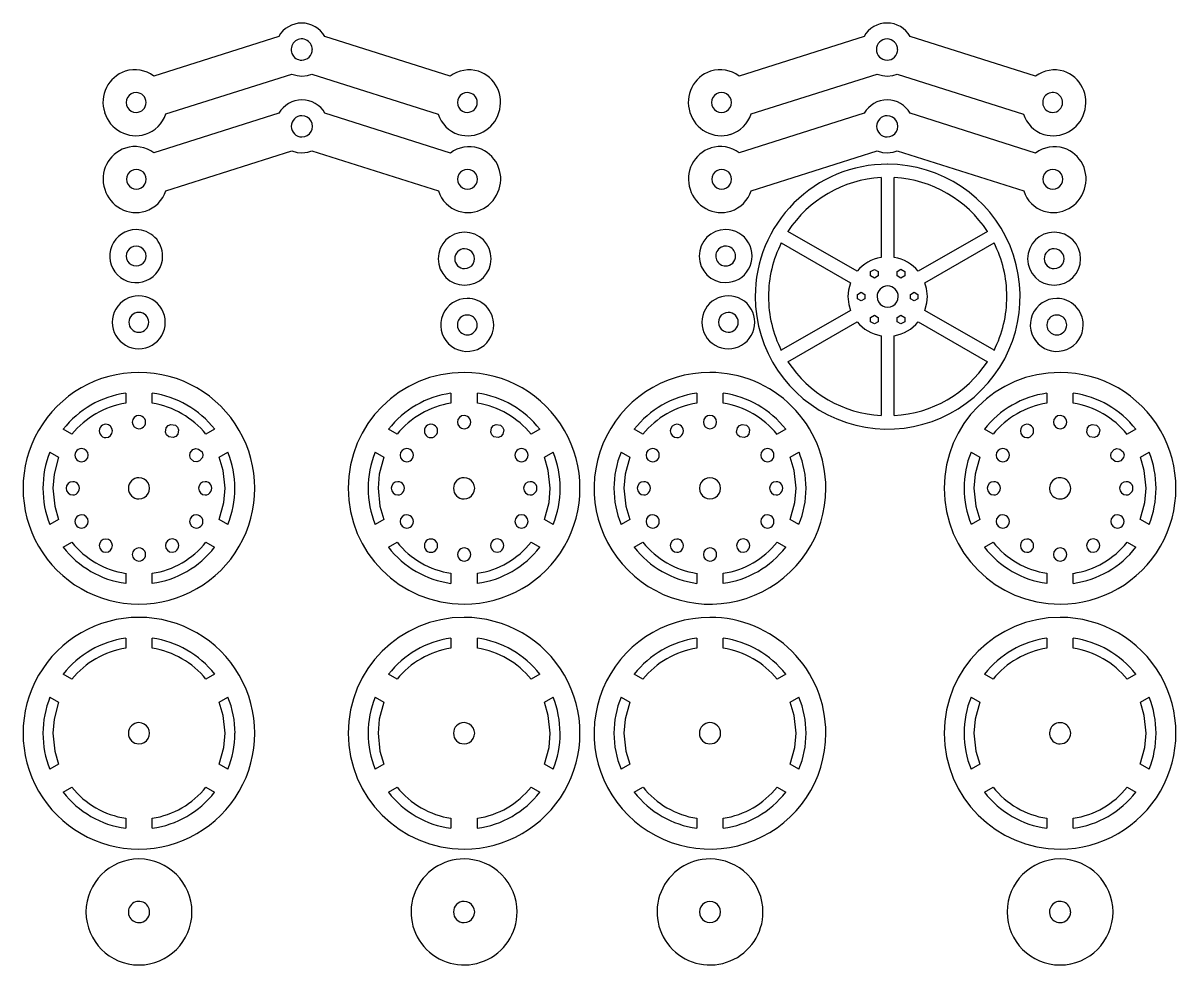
# Model space of a CAD drawing. Header units: millimetres. Extents: x -2305 to 1184, y -190 to 1638.
# Drawn here: x -1176.6 to -915.5, y 27.9 to 241.2 of the extents above; entities that cross this region are included whole.
import ezdxf

# ---------------------------------------------------------------- set-up
doc = ezdxf.new("R2010")
doc.units = ezdxf.units.MM

msp = doc.modelspace()

# ---------------------------------------------------------------- linework, layer by layer
at = {"color": 7, "linetype": 'Continuous'}
for p, q in [((-1118.7, 238.19), (-1146.99, 229.22)), ((-1079.88, 229.18), (-1108.28, 238.19)), ((-986.17, 238.19), (-1014.45, 229.22)), ((-947.34, 229.18), (-975.74, 238.19)), ((-1144.27, 220.64), (-1115.76, 229.68)), ((-1111.21, 229.68), (-1082.59, 220.6)), ((-1011.74, 220.64), (-983.23, 229.68)), ((-978.68, 229.68), (-950.06, 220.6)), ((-1118.67, 220.79), (-1146.95, 211.82)), ((-1079.84, 211.79), (-1108.24, 220.79)), ((-986.13, 220.79), (-1014.41, 211.82)), ((-947.31, 211.79), (-975.7, 220.79)), ((-1144.24, 203.24), (-1115.73, 212.28)), ((-1111.18, 212.28), (-1082.56, 203.21)), ((-1011.7, 203.24), (-983.19, 212.28)), ((-978.64, 212.28), (-950.02, 203.21)), ((-982.32, 206.22), (-982.32, 188.13)), ((-979.32, 188.13), (-979.32, 206.21)), ((-987.75, 185), (-1003.4, 194.03)), ((-958.25, 194.03), (-973.89, 185)), ((-1004.9, 191.44), (-989.25, 182.4)), ((-972.4, 182.4), (-956.74, 191.44)), ((-984.67, 184.95), (-983.82, 185.44)), ((-983.82, 185.44), (-982.97, 184.95)), ((-978.67, 184.95), (-977.82, 185.45)), ((-977.82, 185.45), (-976.97, 184.95)), ((-984.67, 183.97), (-984.67, 184.95)), ((-983.82, 183.48), (-984.67, 183.97)), ((-982.97, 183.97), (-983.82, 183.48)), ((-982.97, 184.95), (-982.97, 183.97)), ((-978.67, 183.97), (-978.67, 184.95)), ((-977.82, 183.48), (-978.67, 183.97)), ((-976.97, 183.97), (-977.82, 183.48)), ((-976.97, 184.95), (-976.97, 183.97)), ((-987.67, 179.76), (-986.82, 180.25)), ((-986.82, 180.25), (-985.97, 179.76)), ((-975.67, 179.76), (-974.82, 180.25)), ((-974.82, 180.25), (-973.97, 179.76)), ((-987.67, 178.78), (-987.67, 179.76)), ((-986.82, 178.29), (-987.67, 178.78)), ((-985.97, 178.78), (-986.82, 178.29)), ((-985.97, 179.76), (-985.97, 178.78)), ((-975.67, 178.78), (-975.67, 179.76)), ((-974.82, 178.29), (-975.67, 178.78)), ((-973.97, 178.78), (-974.82, 178.29)), ((-973.97, 179.76), (-973.97, 178.78)), ((-989.25, 176.13), (-1004.9, 167.1)), ((-984.67, 174.57), (-983.82, 175.06)), ((-983.82, 175.06), (-982.97, 174.57)), ((-978.67, 174.56), (-977.82, 175.06)), ((-977.82, 175.06), (-976.97, 174.56)), ((-956.74, 167.1), (-972.4, 176.13)), ((-1003.4, 164.5), (-987.75, 173.53)), ((-984.67, 173.59), (-984.67, 174.57)), ((-983.82, 173.09), (-984.67, 173.59)), ((-982.97, 173.59), (-983.82, 173.09)), ((-982.97, 174.57), (-982.97, 173.59)), ((-978.67, 173.58), (-978.67, 174.56)), ((-977.82, 173.09), (-978.67, 173.58)), ((-976.97, 173.58), (-977.82, 173.09)), ((-976.97, 174.56), (-976.97, 173.58)), ((-973.89, 173.54), (-958.25, 164.51)), ((-982.32, 170.4), (-982.32, 152.32)), ((-979.32, 152.32), (-979.32, 170.41)), ((-1153.35, 157.38), (-1153.35, 155.11)), ((-1147.35, 155.11), (-1147.35, 157.38)), ((-1079.73, 157.38), (-1079.73, 155.11)), ((-1073.73, 155.11), (-1073.73, 157.38)), ((-1073.73, 157.38), (-1073.73, 157.38)), ((-1024.04, 157.38), (-1024.04, 155.11)), ((-1018.05, 155.11), (-1018.05, 157.38)), ((-944.78, 157.38), (-944.78, 155.11)), ((-938.78, 155.11), (-938.78, 157.38)), ((-1165.53, 148.08), (-1167.5, 149.21)), ((-1133.21, 149.21), (-1135.17, 148.08)), ((-1091.91, 148.08), (-1093.87, 149.21)), ((-1059.59, 149.21), (-1061.55, 148.08)), ((-1036.22, 148.08), (-1038.19, 149.21)), ((-1003.9, 149.21), (-1005.87, 148.08)), ((-956.96, 148.08), (-958.93, 149.21)), ((-924.64, 149.21), (-926.61, 148.08)), ((-1170.5, 144.02), (-1168.53, 142.88)), ((-1132.17, 142.88), (-1130.2, 144.02)), ((-1096.88, 144.02), (-1094.91, 142.88)), ((-1058.55, 142.88), (-1056.58, 144.02)), ((-1041.2, 144.02), (-1039.23, 142.88)), ((-1002.87, 142.88), (-1000.9, 144.02)), ((-961.93, 144.02), (-959.96, 142.88)), ((-923.6, 142.88), (-921.63, 144.02)), ((-1168.53, 128.82), (-1170.5, 127.68)), ((-1130.2, 127.68), (-1132.17, 128.82)), ((-1094.91, 128.82), (-1096.88, 127.68)), ((-1056.58, 127.68), (-1058.55, 128.82)), ((-1039.23, 128.82), (-1041.2, 127.68)), ((-1000.9, 127.68), (-1002.87, 128.82)), ((-959.96, 128.82), (-961.94, 127.68)), ((-921.63, 127.68), (-923.6, 128.82)), ((-1167.5, 122.49), (-1165.53, 123.62)), ((-1135.17, 123.63), (-1133.21, 122.49)), ((-1093.87, 122.49), (-1091.9, 123.62)), ((-1061.55, 123.63), (-1059.59, 122.49)), ((-1038.19, 122.49), (-1036.22, 123.62)), ((-1005.87, 123.63), (-1003.9, 122.49)), ((-958.93, 122.49), (-956.96, 123.62)), ((-926.61, 123.63), (-924.64, 122.49)), ((-1153.35, 116.59), (-1153.35, 114.32)), ((-1147.35, 114.32), (-1147.35, 116.59)), ((-1079.73, 116.59), (-1079.73, 114.32)), ((-1073.73, 114.32), (-1073.73, 116.59)), ((-1024.04, 116.59), (-1024.04, 114.32)), ((-1018.05, 114.32), (-1018.05, 116.59)), ((-944.78, 116.59), (-944.78, 114.32)), ((-938.78, 114.32), (-938.78, 116.59)), ((-1079.73, 114.32), (-1079.73, 114.32)), ((-1079.73, 114.32), (-1079.73, 114.32)), ((-1153.35, 101.9), (-1153.35, 99.64)), ((-1147.35, 99.64), (-1147.35, 101.9)), ((-1079.73, 101.9), (-1079.73, 99.64)), ((-1073.73, 99.64), (-1073.73, 101.9)), ((-1073.73, 101.9), (-1073.73, 101.9)), ((-1024.04, 101.9), (-1024.04, 99.64)), ((-1018.05, 99.64), (-1018.05, 101.9)), ((-944.78, 101.9), (-944.78, 99.64)), ((-938.78, 99.64), (-938.78, 101.9)), ((-1165.53, 92.6), (-1167.5, 93.73)), ((-1133.21, 93.73), (-1135.17, 92.6)), ((-1091.91, 92.6), (-1093.87, 93.73)), ((-1059.59, 93.73), (-1061.55, 92.6)), ((-1036.22, 92.6), (-1038.19, 93.73)), ((-1003.9, 93.73), (-1005.87, 92.6)), ((-956.96, 92.6), (-958.93, 93.73)), ((-924.64, 93.73), (-926.61, 92.6)), ((-1170.5, 88.54), (-1168.53, 87.41)), ((-1132.17, 87.41), (-1130.2, 88.54)), ((-1096.88, 88.54), (-1094.91, 87.41)), ((-1058.55, 87.41), (-1056.58, 88.54)), ((-1041.2, 88.54), (-1039.23, 87.41)), ((-1002.87, 87.41), (-1000.9, 88.54)), ((-961.93, 88.54), (-959.96, 87.41)), ((-923.6, 87.41), (-921.63, 88.54)), ((-1168.53, 73.34), (-1170.5, 72.2)), ((-1130.2, 72.2), (-1132.17, 73.34)), ((-1094.91, 73.34), (-1096.88, 72.2)), ((-1056.58, 72.2), (-1058.55, 73.34)), ((-1039.23, 73.34), (-1041.2, 72.2)), ((-1000.9, 72.2), (-1002.87, 73.34)), ((-959.96, 73.34), (-961.94, 72.2)), ((-921.63, 72.2), (-923.6, 73.34)), ((-1167.5, 67.01), (-1165.53, 68.15)), ((-1135.17, 68.15), (-1133.21, 67.01)), ((-1093.87, 67.01), (-1091.9, 68.15)), ((-1061.55, 68.15), (-1059.59, 67.01)), ((-1038.19, 67.01), (-1036.22, 68.15)), ((-1005.87, 68.15), (-1003.9, 67.01)), ((-958.93, 67.01), (-956.96, 68.15)), ((-926.61, 68.15), (-924.64, 67.01)), ((-1153.35, 61.11), (-1153.35, 58.84)), ((-1147.35, 58.84), (-1147.35, 61.11)), ((-1079.73, 61.11), (-1079.73, 58.84)), ((-1073.73, 58.84), (-1073.73, 61.11)), ((-1024.04, 61.11), (-1024.04, 58.84)), ((-1018.05, 58.84), (-1018.05, 61.11)), ((-944.78, 61.11), (-944.78, 58.84)), ((-938.78, 58.84), (-938.78, 61.11)), ((-1079.73, 58.84), (-1079.73, 58.84))]:
    msp.add_line(p, q, dxfattribs=at)
at = {"color": 7, "linetype": 'Continuous', "flags": 128}
for points in [[(-1115.76, 229.68), (-1114.53, 229.32), (-1113.49, 229.23)], [(-1113.49, 229.23), (-1112.18, 229.37), (-1111.21, 229.68)], [(-983.23, 229.68), (-982, 229.32), (-980.96, 229.23)], [(-980.96, 229.23), (-979.64, 229.37), (-978.68, 229.68)], [(-1115.73, 212.28), (-1114.49, 211.93), (-1113.45, 211.83)], [(-1113.46, 211.83), (-1112.14, 211.98), (-1111.18, 212.28)], [(-983.19, 212.28), (-981.96, 211.93), (-980.92, 211.83)], [(-980.92, 211.83), (-979.6, 211.98), (-978.64, 212.28)], [(-989.25, 182.4), (-989.7, 180.69), (-989.82, 179.27)], [(-971.83, 179.27), (-972.01, 181.07), (-972.4, 182.4)], [(-989.82, 179.27), (-989.63, 177.47), (-989.25, 176.13)], [(-972.4, 176.13), (-971.94, 177.84), (-971.83, 179.27)], [(-1143.6, 147.54), (-1144.09, 147.99), (-1144.33, 148.58), (-1144.15, 149.58)], [(-1144.15, 149.58), (-1143.7, 150.07), (-1143.11, 150.31), (-1142.1, 150.13)], [(-1142.11, 150.13), (-1141.62, 149.68), (-1141.38, 149.09), (-1141.56, 148.09)], [(-1069.98, 147.54), (-1070.47, 147.99), (-1070.71, 148.58), (-1070.53, 149.58)], [(-1070.53, 149.58), (-1070.08, 150.07), (-1069.49, 150.31), (-1068.48, 150.13)], [(-1068.48, 150.13), (-1068, 149.68), (-1067.75, 149.09), (-1067.93, 148.09)], [(-1014.3, 147.54), (-1014.79, 147.99), (-1015.03, 148.58), (-1014.85, 149.58)], [(-1014.85, 149.58), (-1014.4, 150.07), (-1013.8, 150.31), (-1012.8, 150.13)], [(-1012.8, 150.13), (-1012.31, 149.68), (-1012.07, 149.09), (-1012.25, 148.09)], [(-935.04, 147.54), (-935.52, 147.99), (-935.76, 148.58), (-935.58, 149.58)], [(-935.58, 149.58), (-935.13, 150.07), (-934.54, 150.31), (-933.54, 150.13)], [(-933.54, 150.13), (-933.05, 149.68), (-932.81, 149.09), (-932.99, 148.09)], [(-1141.56, 148.09), (-1142.01, 147.6), (-1142.6, 147.36), (-1143.6, 147.54)], [(-1067.93, 148.09), (-1068.39, 147.6), (-1068.98, 147.36), (-1069.98, 147.54)], [(-1012.25, 148.09), (-1012.7, 147.6), (-1013.3, 147.36), (-1014.3, 147.54)], [(-932.99, 148.09), (-933.44, 147.6), (-934.03, 147.36), (-935.04, 147.54)], [(-1138.66, 142.6), (-1138.86, 143.23), (-1138.77, 143.87), (-1138.12, 144.65)], [(-1138.12, 144.65), (-1137.48, 144.84), (-1136.85, 144.75), (-1136.07, 144.1)], [(-1136.07, 144.1), (-1135.87, 143.46), (-1135.96, 142.83), (-1136.62, 142.05)], [(-930.1, 142.6), (-930.29, 143.23), (-930.2, 143.87), (-929.55, 144.65)], [(-929.55, 144.65), (-928.91, 144.84), (-928.28, 144.75), (-927.5, 144.1)], [(-927.5, 144.1), (-927.3, 143.46), (-927.39, 142.83), (-928.05, 142.05)], [(-1168.53, 142.88), (-1169.58, 139.06), (-1169.84, 135.85)], [(-1136.62, 142.05), (-1137.25, 141.86), (-1137.89, 141.94), (-1138.66, 142.6)], [(-1130.86, 135.85), (-1131.28, 139.9), (-1132.17, 142.88)], [(-1094.91, 142.88), (-1095.96, 139.06), (-1096.22, 135.85)], [(-1057.24, 135.85), (-1057.66, 139.9), (-1058.55, 142.88)], [(-1039.23, 142.88), (-1040.27, 139.06), (-1040.54, 135.85)], [(-1001.56, 135.85), (-1001.98, 139.9), (-1002.87, 142.88)], [(-959.96, 142.88), (-961.01, 139.06), (-961.28, 135.85)], [(-928.05, 142.05), (-928.68, 141.86), (-929.32, 141.94), (-930.1, 142.6)], [(-922.29, 135.85), (-922.72, 139.9), (-923.6, 142.88)], [(-1169.84, 135.85), (-1169.42, 131.8), (-1168.53, 128.82)], [(-1132.17, 128.82), (-1131.12, 132.65), (-1130.86, 135.85)], [(-1096.22, 135.85), (-1095.8, 131.8), (-1094.91, 128.82)], [(-1058.55, 128.82), (-1057.5, 132.65), (-1057.24, 135.85)], [(-1040.54, 135.85), (-1040.11, 131.8), (-1039.23, 128.82)], [(-1002.87, 128.82), (-1001.82, 132.65), (-1001.56, 135.85)], [(-961.28, 135.85), (-960.85, 131.8), (-959.96, 128.82)], [(-923.61, 128.82), (-922.56, 132.65), (-922.29, 135.85)], [(-1168.53, 87.41), (-1169.58, 83.58), (-1169.84, 80.37)], [(-1130.86, 80.37), (-1131.28, 84.42), (-1132.17, 87.41)], [(-1094.91, 87.41), (-1095.96, 83.58), (-1096.22, 80.37)], [(-1057.24, 80.37), (-1057.66, 84.42), (-1058.55, 87.41)], [(-1039.23, 87.41), (-1040.27, 83.58), (-1040.54, 80.37)], [(-1001.56, 80.37), (-1001.98, 84.42), (-1002.87, 87.41)], [(-959.96, 87.41), (-961.01, 83.58), (-961.28, 80.37)], [(-922.29, 80.37), (-922.72, 84.42), (-923.6, 87.41)], [(-1169.84, 80.37), (-1169.42, 76.32), (-1168.53, 73.34)], [(-1132.17, 73.34), (-1131.12, 77.17), (-1130.86, 80.37)], [(-1096.22, 80.37), (-1095.8, 76.32), (-1094.91, 73.34)], [(-1058.55, 73.34), (-1057.5, 77.17), (-1057.24, 80.37)], [(-1040.54, 80.37), (-1040.11, 76.32), (-1039.23, 73.34)], [(-1002.87, 73.34), (-1001.82, 77.17), (-1001.56, 80.37)], [(-961.28, 80.37), (-960.85, 76.32), (-959.96, 73.34)], [(-923.61, 73.34), (-922.56, 77.17), (-922.29, 80.37)]]:
    msp.add_lwpolyline(points, dxfattribs=at)
at = {"color": 7, "linetype": 'Continuous'}
for centre, radius, start, end in [((-1113.49, 235.23), 5.99, 89.9982, 150.4862), ((-1113.49, 235.24), 5.98, 29.4725, 90.0306), ((-980.96, 235.24), 5.99, 89.9965, 150.4993), ((-980.95, 235.24), 5.99, 29.484, 90.0313), ((-1113.49, 235.23), 2.4, 0.0318, 270.0537), ((-980.96, 235.23), 2.4, 0.0201, 269.9982), ((-1113.49, 235.22), 2.39, 269.9179, 0.1743), ((-980.95, 235.22), 2.4, 269.9321, 0.0973), ((-1151.1, 223.3), 7.39, 108.4133, 198.4102), ((-1151.29, 223.45), 7.2, 53.2822, 107.3939), ((-1075.59, 223.48), 7.14, 72.784, 126.9521), ((-1075.82, 223.33), 7.35, 341.2487, 71.4277), ((-1018.57, 223.3), 7.4, 108.4203, 198.3654), ((-1018.75, 223.46), 7.19, 53.2625, 107.4031), ((-943.05, 223.48), 7.13, 72.7761, 126.9594), ((-943.28, 223.33), 7.35, 341.2356, 71.424), ((-1150.98, 223.23), 2.25, 89.9878, 270.008), ((-1150.98, 223.23), 2.25, 270.0092, 89.9949), ((-1076, 223.23), 2.25, 89.9878, 270.0114), ((-1076, 223.23), 2.25, 270.0059, 89.9949), ((-1018.44, 223.23), 2.25, 89.9911, 269.9978), ((-1018.44, 223.23), 2.25, 270.0026, 90.0085), ((-943.47, 223.23), 2.25, 359.9903, 270.003), ((-1113.45, 217.84), 5.99, 90.0029, 150.5109), ((-1113.45, 217.85), 5.99, 29.4742, 90.0229), ((-980.92, 217.84), 5.99, 90.0053, 150.4979), ((-980.92, 217.85), 5.98, 29.4708, 90.0181), ((-943.47, 223.23), 2.25, 269.9998, 0.0031), ((-1151.05, 223.09), 7.38, 196.6987, 286.8595), ((-1151.11, 222.88), 7.2, 287.8368, 341.8836), ((-1113.45, 217.83), 2.4, 90.0012, 269.9884), ((-1113.45, 217.83), 2.4, 269.9935, 90.0168), ((-1075.83, 222.77), 7.11, 197.741, 252.1514), ((-1075.91, 223.06), 7.36, 253.4962, 343.4738), ((-1018.52, 223.09), 7.38, 196.7001, 286.8579), ((-1018.58, 222.88), 7.21, 287.8407, 341.8739), ((-980.92, 217.83), 2.4, 90.0012, 269.9933), ((-980.92, 217.83), 2.4, 269.9853, 90.0202), ((-943.29, 222.77), 7.11, 197.7436, 252.1502), ((-943.38, 223.06), 7.36, 253.4858, 343.4835), ((-1151.07, 205.9), 7.4, 108.4172, 198.3672), ((-1151.25, 206.06), 7.19, 53.2556, 107.4096), ((-1075.55, 206.09), 7.13, 72.7513, 126.9846), ((-1075.78, 205.94), 7.35, 341.2367, 71.4242), ((-1018.53, 205.91), 7.39, 108.405, 198.4132), ((-1018.72, 206.06), 7.2, 53.2791, 107.3978), ((-943.02, 206.09), 7.13, 72.7593, 126.976), ((-943.24, 205.94), 7.35, 341.2524, 71.4293), ((-980.84, 179.29), 29.97, 89.959, 180.0421), ((-980.82, 179.26), 29.99, 179.9958, 90.0049), ((-1150.94, 205.84), 2.25, 89.9878, 270.0091), ((-1150.94, 205.84), 2.25, 269.996, 90.0071), ((-1075.97, 205.84), 2.25, 89.9895, 270.0017), ((-1075.97, 205.84), 2.25, 269.996, 90.0128), ((-1018.4, 205.84), 2.25, 89.9911, 269.9988), ((-1018.4, 205.84), 2.25, 270.0026, 90.0074), ((-943.43, 205.84), 2.25, 89.9878, 270.0065), ((-943.43, 205.84), 2.25, 269.996, 90.0096), ((-980.8, 179.26), 27, 93.2274, 146.8236), ((-980.84, 179.26), 27, 33.1741, 86.7708), ((-1151.02, 205.69), 7.38, 196.6973, 286.8563), ((-1151.09, 205.49), 7.21, 287.8602, 341.8528), ((-1075.79, 205.37), 7.1, 197.7271, 252.1619), ((-1075.88, 205.67), 7.36, 253.4835, 343.4877), ((-1018.48, 205.69), 7.38, 196.6969, 286.8573), ((-1018.55, 205.49), 7.21, 287.8626, 341.8612), ((-943.26, 205.37), 7.1, 197.726, 252.1624), ((-943.34, 205.67), 7.36, 253.4925, 343.4764), ((-1150.98, 188.45), 6, 89.9868, 0.0147), ((-1150.97, 188.45), 5.99, 359.9689, 90.029), ((-1076.6, 187.85), 6, 90.0116, 269.9892), ((-1076.61, 187.85), 6, 270.0001, 89.9991), ((-1017.5, 188.45), 6, 90.0059, 269.9942), ((-1017.5, 188.45), 6, 269.9946, 90.0053), ((-943.13, 187.85), 6, 90.0011, 269.9991), ((-943.13, 187.85), 6, 270.0107, 89.9892), ((-1150.98, 188.45), 2.25, 89.9763, 270.0196), ((-1150.97, 188.45), 2.25, 269.9878, 90.0163), ((-1017.5, 188.45), 2.25, 359.9829, 269.9906), ((-981.01, 179.29), 26.8, 153.0436, 180.0469), ((-980.64, 179.29), 26.81, 359.958, 26.9516), ((-1076.61, 187.85), 2.25, 90.0002, 269.9975), ((-1076.6, 187.85), 2.25, 269.9953, 90.007), ((-1017.5, 188.45), 2.25, 269.8936, 0.0907), ((-980.84, 179.28), 8.98, 99.4976, 140.3566), ((-980.8, 179.28), 8.97, 39.6332, 80.5181), ((-943.13, 187.85), 2.25, 90.0002, 269.9994), ((-943.13, 187.85), 2.25, 269.9953, 90.0051), ((-980.82, 179.27), 2.4, 0.0078, 179.9922), ((-1150.38, 173.45), 6, 89.9983, 270.0057), ((-1150.38, 173.45), 6, 269.9975, 89.9985), ((-1076.01, 172.85), 6, 90.0049, 0.0136), ((-1076, 172.86), 5.99, 359.9664, 90.0476), ((-1016.9, 173.45), 6, 89.9952, 270.0082), ((-1016.9, 173.45), 6, 269.9982, 89.9985), ((-980.98, 179.25), 26.83, 179.9708, 206.9366), ((-980.82, 179.27), 2.4, 179.9819, 0.0181), ((-980.65, 179.25), 26.82, 333.0547, 0.038), ((-942.53, 172.85), 6, 90.0045, 0.0133), ((-942.53, 172.86), 5.99, 359.9728, 90.0419), ((-1150.38, 173.45), 2.25, 90.0052, 269.9841), ((-1150.38, 173.45), 2.25, 270.0084, 90.0023), ((-1076.01, 172.85), 2.25, 359.994, 270.0092), ((-1016.9, 173.45), 2.25, 89.9936, 269.9975), ((-1016.9, 173.45), 2.25, 270.0084, 90.0004), ((-942.53, 172.85), 2.25, 359.9945, 270.0106), ((-1076.01, 172.85), 2.25, 269.9929, 0.0263), ((-980.84, 179.26), 8.98, 219.6397, 260.4922), ((-980.81, 179.27), 8.98, 279.5069, 320.3542), ((-942.53, 172.85), 2.25, 270.0085, 0.0089), ((-980.79, 179.29), 27.01, 213.1948, 266.7549), ((-980.83, 179.26), 26.97, 273.2048, 326.8507), ((-1150.35, 135.85), 26.24, 89.9999, 270.0008), ((-1150.35, 135.85), 26.24, 269.9986, 90.0006), ((-1076.73, 135.85), 26.24, 90.0015, 269.9995), ((-1076.73, 135.85), 26.24, 269.9976, 90.0014), ((-1021.05, 135.85), 26.24, 89.9956, 0.0081), ((-1021.03, 135.87), 26.22, 359.961, 90.0416), ((-941.78, 135.85), 26.24, 90.0002, 270.0001), ((-941.78, 135.85), 26.24, 269.9992, 90.0005), ((-1150.36, 135.88), 21.71, 97.9058, 142.1014), ((-1150.34, 135.87), 21.72, 37.9089, 82.0814), ((-1076.74, 135.87), 21.71, 97.9089, 142.0993), ((-1076.72, 135.87), 21.72, 37.904, 82.0828), ((-1021.06, 135.87), 21.72, 97.9073, 142.0936), ((-1021.04, 135.87), 21.72, 37.9106, 82.0857), ((-941.8, 135.87), 21.71, 97.9093, 142.1007), ((-941.78, 135.87), 21.72, 37.9106, 82.079), ((-1150.36, 135.89), 19.45, 98.8311, 141.2115), ((-1150.35, 135.87), 19.48, 38.8172, 81.1384), ((-1076.74, 135.89), 19.46, 98.8326, 141.2107), ((-1076.73, 135.87), 19.48, 38.8115, 81.1422), ((-1021.05, 135.88), 19.47, 98.8397, 141.1941), ((-1021.05, 135.86), 19.48, 38.8187, 81.1362), ((-941.79, 135.89), 19.46, 98.8362, 141.2075), ((-941.78, 135.87), 19.47, 38.8064, 81.1462), ((-1150.35, 150.85), 1.5, 90.0047, 269.9792), ((-1150.35, 150.85), 1.5, 269.9998, 90.0163), ((-1076.73, 150.85), 1.5, 89.9998, 269.9982), ((-1076.73, 150.85), 1.5, 269.9998, 90.0022), ((-1021.05, 150.85), 1.5, 89.9998, 269.9911), ((-1021.05, 150.85), 1.5, 270.0047, 90.0044), ((-941.78, 150.85), 1.5, 89.9998, 269.9921), ((-941.78, 150.85), 1.5, 269.9998, 90.0083), ((-1157.85, 148.84), 1.5, 89.9822, 270.0171), ((-1157.85, 148.84), 1.5, 270.0135, 89.9872), ((-1084.23, 148.84), 1.5, 89.9998, 270), ((-1084.23, 148.84), 1.5, 269.9998, 90.0004), ((-1028.54, 148.84), 1.5, 89.9998, 269.9898), ((-1028.54, 148.84), 1.5, 269.9998, 90.0106), ((-949.28, 148.84), 1.5, 90.0003, 269.9919), ((-949.28, 148.84), 1.5, 270.0003, 90.0075), ((-1150.49, 135.87), 21.61, 157.8406, 180.0548), ((-1163.34, 143.35), 1.5, 89.9822, 270.0167), ((-1163.34, 143.35), 1.5, 270.0135, 89.9876), ((-1150.25, 135.87), 21.64, 359.9467, 22.12), ((-1076.84, 135.86), 21.63, 157.8544, 180.0401), ((-1089.72, 143.35), 1.5, 90.0003, 269.999), ((-1089.72, 143.35), 1.5, 270.0003, 90.0003), ((-1063.74, 143.35), 1.5, 89.9998, 269.9999), ((-1063.74, 143.35), 1.5, 269.9998, 90.0005), ((-1076.64, 135.87), 21.66, 359.9557, 22.1146), ((-1021.13, 135.87), 21.66, 157.8861, 180.045), ((-1034.03, 143.35), 1.5, 90.0003, 269.9919), ((-1034.03, 143.35), 1.5, 270.0003, 90.0074), ((-1008.06, 143.35), 1.5, 90.0047, 269.9893), ((-1008.06, 143.35), 1.5, 269.9998, 90.0061), ((-1020.97, 135.86), 21.67, 359.9614, 22.1093), ((-941.91, 135.87), 21.62, 157.8548, 180.059), ((-954.77, 143.35), 1.5, 90.0003, 269.9914), ((-954.77, 143.35), 1.5, 270.0003, 90.0079), ((-941.67, 135.87), 21.63, 359.9425, 22.1295), ((-1150.43, 135.84), 21.67, 179.9751, 202.1171), ((-1165.34, 135.85), 1.5, 90.0003, 269.9978), ((-1165.34, 135.85), 1.5, 270.0003, 90.0016), ((-1150.35, 135.85), 2.4, 89.9982, 269.9918), ((-1150.35, 135.85), 2.4, 269.9946, 90.0155), ((-1135.36, 135.85), 1.5, 89.9973, 269.9861), ((-1135.36, 135.85), 1.5, 269.9973, 90.0193), ((-1150.18, 135.82), 21.57, 337.8471, 0.0875), ((-1076.81, 135.84), 21.66, 179.9789, 202.1253), ((-1091.72, 135.85), 1.5, 90.0003, 269.9815), ((-1091.72, 135.85), 1.5, 270.0003, 90.0179), ((-1076.73, 135.85), 2.4, 90.029, 269.9697), ((-1076.73, 135.85), 2.4, 269.9935, 90.0077), ((-1061.74, 135.85), 1.5, 90.0003, 269.9987), ((-1061.74, 135.85), 1.5, 270.0003, 90.0007), ((-1076.64, 135.83), 21.66, 337.8886, 0.0431), ((-1021.13, 135.83), 21.66, 179.9609, 202.1129), ((-1036.04, 135.85), 1.5, 90.0003, 269.9896), ((-1036.04, 135.85), 1.5, 270.0003, 90.0098), ((-1021.05, 135.85), 2.4, 89.9961, 269.9982), ((-1021.05, 135.85), 2.4, 270.0012, 90.0045), ((-1006.05, 135.85), 1.5, 90.0003, 269.9946), ((-1006.05, 135.85), 1.5, 270.0003, 90.0047), ((-1020.97, 135.84), 21.66, 337.8927, 0.0394), ((-941.86, 135.84), 21.66, 179.9636, 202.1067), ((-956.78, 135.85), 1.5, 90.0135, 269.9805), ((-956.78, 135.85), 1.5, 269.9822, 90.0238), ((-941.78, 135.85), 2.4, 359.9887, 270.0063), ((-941.78, 135.85), 2.4, 269.9419, 0.0605), ((-926.79, 135.85), 1.5, 89.9973, 269.9971), ((-926.79, 135.85), 1.5, 269.9973, 90.0082), ((-941.68, 135.83), 21.64, 337.8786, 0.0548), ((-1163.34, 128.35), 1.5, 89.9973, 270.0016), ((-1163.34, 128.35), 1.5, 270.0023, 89.9988), ((-1137.37, 128.35), 1.5, 89.9973, 269.9882), ((-1137.37, 128.35), 1.5, 269.9973, 90.0171), ((-1089.72, 128.35), 1.5, 89.9973, 269.9868), ((-1089.72, 128.35), 1.5, 269.9973, 90.0185), ((-1063.74, 128.35), 1.5, 90.0003, 269.9993), ((-1063.74, 128.35), 1.5, 270.0003, 90), ((-1034.03, 128.35), 1.5, 89.9973, 269.9949), ((-1034.03, 128.35), 1.5, 269.9973, 90.0104), ((-1008.06, 128.35), 1.5, 90.0135, 269.9806), ((-1008.06, 128.35), 1.5, 269.9822, 90.0237), ((-954.77, 128.35), 1.5, 90.0023, 269.994), ((-954.77, 128.35), 1.5, 269.9973, 90.0063), ((-928.8, 128.35), 1.5, 89.9973, 269.9963), ((-928.8, 128.35), 1.5, 269.9973, 90.0091), ((-1150.35, 135.84), 19.49, 218.8198, 261.1318), ((-1157.85, 122.86), 1.5, 89.9998, 269.9995), ((-1157.85, 122.86), 1.5, 270.0047, 89.9959), ((-1150.34, 135.82), 19.46, 278.8432, 321.2138), ((-1142.85, 122.87), 1.5, 89.9973, 269.9878), ((-1142.85, 122.87), 1.5, 269.9973, 90.0175), ((-1076.73, 135.83), 19.47, 218.8024, 261.1484), ((-1084.23, 122.86), 1.5, 89.9998, 270), ((-1084.23, 122.86), 1.5, 269.9998, 90.0004), ((-1076.72, 135.82), 19.46, 278.8443, 321.2168), ((-1069.23, 122.87), 1.5, 89.9973, 270.0019), ((-1069.23, 122.87), 1.5, 269.9973, 90.0034), ((-1021.05, 135.83), 19.48, 218.8122, 261.1429), ((-1028.54, 122.86), 1.5, 89.9998, 269.9898), ((-1028.54, 122.86), 1.5, 269.9998, 90.0106), ((-1021.04, 135.82), 19.46, 278.843, 321.2133), ((-1013.55, 122.87), 1.5, 90.0023, 269.9944), ((-1013.55, 122.87), 1.5, 269.9973, 90.0059), ((-941.78, 135.83), 19.47, 218.8076, 261.1437), ((-949.28, 122.86), 1.5, 90.0047, 269.992), ((-949.28, 122.86), 1.5, 269.9998, 90.0035), ((-941.77, 135.81), 19.46, 278.8397, 321.2202), ((-934.29, 122.87), 1.5, 89.9973, 269.9958), ((-934.29, 122.87), 1.5, 269.9973, 90.0095), ((-1150.36, 135.84), 21.72, 217.9125, 262.0763), ((-1150.35, 120.86), 1.5, 90.0023, 269.9816), ((-1150.35, 120.86), 1.5, 269.9973, 90.0188), ((-1150.34, 135.82), 21.7, 277.9129, 322.127), ((-1076.73, 135.84), 21.73, 217.9145, 262.0719), ((-1076.73, 120.86), 1.5, 89.9973, 270.0007), ((-1076.73, 120.86), 1.5, 269.9973, 90.0047), ((-1076.72, 135.82), 21.7, 277.9134, 322.1283), ((-1021.05, 135.84), 21.73, 217.9196, 262.0751), ((-1021.05, 120.86), 1.5, 89.9973, 269.9936), ((-1021.05, 120.86), 1.5, 270.0023, 90.0068), ((-1021.04, 135.83), 21.71, 277.9159, 322.118), ((-941.79, 135.84), 21.72, 217.9128, 262.0752), ((-941.78, 120.86), 1.5, 89.9973, 269.9946), ((-941.78, 120.86), 1.5, 269.9973, 90.0107), ((-941.78, 135.82), 21.71, 277.9195, 322.1197), ((-1150.35, 80.38), 26.24, 90.0002, 270.0006), ((-1150.35, 80.38), 26.24, 269.9991, 90.0001), ((-1076.73, 80.38), 26.24, 90.0018, 269.9992), ((-1076.73, 80.38), 26.24, 269.9982, 90.0009), ((-1021.05, 80.37), 26.24, 89.9953, 0.0062), ((-1021.03, 80.39), 26.22, 359.9599, 90.0405), ((-941.78, 80.38), 26.24, 90.0005, 269.9998), ((-941.78, 80.38), 26.24, 269.9997, 90), ((-1150.36, 80.4), 21.71, 97.9097, 142.1006), ((-1150.34, 80.39), 21.72, 37.9032, 82.0839), ((-1076.74, 80.39), 21.71, 97.9127, 142.0986), ((-1076.72, 80.4), 21.71, 37.8984, 82.0852), ((-1021.06, 80.39), 21.72, 97.9111, 142.0928), ((-1021.04, 80.39), 21.72, 37.905, 82.0882), ((-941.79, 80.4), 21.71, 97.9132, 142.1), ((-941.78, 80.39), 21.72, 37.905, 82.0814), ((-1150.36, 80.41), 19.46, 98.8356, 141.2106), ((-1150.35, 80.39), 19.48, 38.8173, 81.1347), ((-1076.74, 80.41), 19.46, 98.8371, 141.2099), ((-1076.73, 80.39), 19.48, 38.8116, 81.1385), ((-1021.05, 80.4), 19.47, 98.8441, 141.1932), ((-1021.05, 80.39), 19.48, 38.8188, 81.1325), ((-941.79, 80.41), 19.46, 98.8406, 141.2066), ((-941.78, 80.4), 19.47, 38.8065, 81.1424), ((-1150.49, 80.39), 21.6, 157.8395, 180.0532), ((-1150.25, 80.39), 21.65, 359.9498, 22.1196), ((-1076.84, 80.39), 21.63, 157.8533, 180.0384), ((-1076.65, 80.39), 21.66, 359.9588, 22.1142), ((-1021.13, 80.39), 21.66, 157.885, 180.0434), ((-1020.98, 80.39), 21.67, 359.9645, 22.1089), ((-941.92, 80.39), 21.61, 157.8537, 180.0574), ((-941.67, 80.39), 21.63, 359.9456, 22.1291), ((-1150.35, 80.37), 2.4, 90.0024, 269.9875), ((-1150.35, 80.37), 2.4, 269.9988, 90.0112), ((-1076.73, 80.37), 2.4, 90.0333, 269.9655), ((-1076.73, 80.37), 2.4, 269.9978, 90.0034), ((-1021.05, 80.37), 2.4, 90.0004, 269.9939), ((-1021.05, 80.37), 2.4, 270.0055, 90.0002), ((-941.78, 80.37), 2.4, 359.9971, 270.0102), ((-1150.43, 80.36), 21.67, 179.9697, 202.1158), ((-1150.18, 80.34), 21.57, 337.8467, 0.0892), ((-1076.81, 80.36), 21.67, 179.9735, 202.1239), ((-1076.64, 80.36), 21.66, 337.8882, 0.0449), ((-1021.13, 80.36), 21.66, 179.9554, 202.1116), ((-1020.97, 80.36), 21.66, 337.8923, 0.0412), ((-941.86, 80.36), 21.67, 179.9582, 202.1054), ((-941.78, 80.37), 2.4, 269.9574, 0.0572), ((-941.68, 80.35), 21.64, 337.8782, 0.0566), ((-1150.35, 80.36), 19.49, 218.8257, 261.1296), ((-1150.34, 80.34), 19.46, 278.8394, 321.2103), ((-1076.73, 80.35), 19.47, 218.8082, 261.1463), ((-1076.72, 80.34), 19.46, 278.8405, 321.2133), ((-1021.04, 80.36), 19.48, 218.818, 261.1408), ((-1021.04, 80.34), 19.46, 278.8392, 321.2098), ((-941.78, 80.35), 19.48, 218.8134, 261.1415), ((-941.77, 80.33), 19.46, 278.8359, 321.2167), ((-1150.36, 80.35), 21.72, 217.8992, 262.0834), ((-1150.34, 80.34), 21.7, 277.9103, 322.1203), ((-1076.74, 80.35), 21.72, 217.9011, 262.079), ((-1076.72, 80.34), 21.7, 277.9108, 322.1216), ((-1021.05, 80.36), 21.72, 217.9062, 262.0821), ((-1021.04, 80.35), 21.71, 277.9133, 322.1112), ((-941.79, 80.35), 21.72, 217.8994, 262.0823), ((-941.77, 80.35), 21.71, 277.9169, 322.113), ((-1150.35, 39.89), 12, 90.0052, 269.9965), ((-1150.35, 39.89), 12, 270.0021, 89.9963), ((-1076.73, 39.89), 12, 90.0008, 0.0013), ((-1076.73, 39.9), 11.99, 359.9745, 90.024), ((-1021.05, 39.89), 12, 89.9918, 359.999), ((-1021.04, 39.9), 11.99, 359.959, 90.0295), ((-941.78, 39.89), 12, 90.0047, 269.9959), ((-941.79, 39.89), 12, 270.0031, 89.9963), ((-1150.35, 39.89), 2.4, 359.9782, 270.0013), ((-1076.73, 39.89), 2.4, 90.029, 269.9602), ((-1076.73, 39.89), 2.4, 269.9935, 90.0172), ((-1021.05, 39.89), 2.4, 89.9961, 270.0001), ((-1021.05, 39.89), 2.4, 270.0012, 90.0026), ((-941.79, 39.89), 2.4, 359.9802, 270.0167), ((-1150.35, 39.89), 2.4, 269.929, 0.0651), ((-941.78, 39.89), 2.4, 269.9434, 0.057)]:
    msp.add_arc(centre, radius, start, end, dxfattribs=at)

doc.saveas('drawing.dxf')
